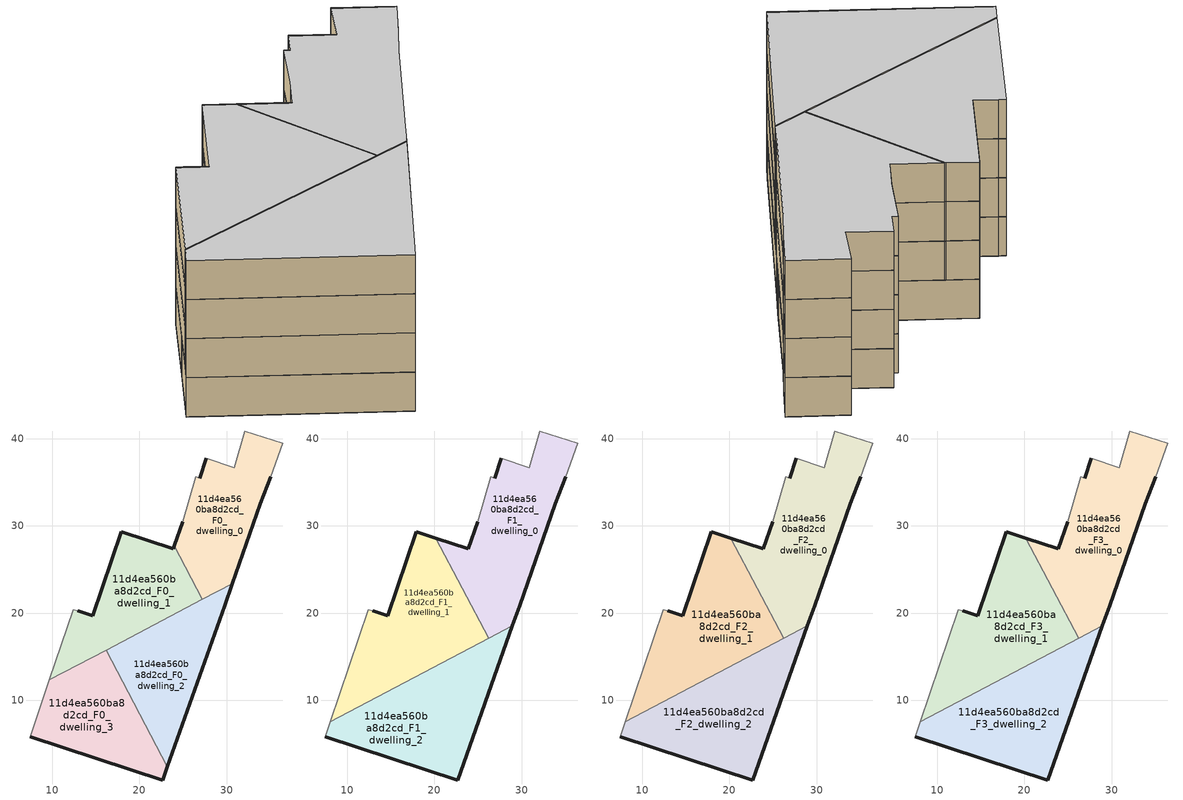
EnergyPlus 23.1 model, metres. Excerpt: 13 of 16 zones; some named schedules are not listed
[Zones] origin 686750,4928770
11d4ea560ba8d2cd_F0_dwelling_0
 floor ground (EU_floor_Construction): 30.68,23.39 33.89,32.55 35.06,35.64 36.47,39.49 32.07,40.88 30.86,36.69 27.66,37.75 26.92,35.48 26.49,35.62 24.97,30.47 24.01,27.73 27.24,21.58 z0
 wall outside (EU_wall_Construction): 26.92,35.48 27.66,37.75 / 35.06,35.64 33.89,32.55 30.68,23.39 / 24.01,27.73 24.97,30.47 z0:3
 wall adiabatic (EU_wall_Construction): 27.66,37.75 30.86,36.69 32.07,40.88 36.47,39.49 35.06,35.64 / 24.97,30.47 26.49,35.62 26.92,35.48 z0:3
 wall to 11d4ea560ba8d2cd_F0_dwelling_2 (EU_wall_Construction): 30.68,23.39 27.24,21.58 z0:3
 wall to 11d4ea560ba8d2cd_F0_dwelling_1 (EU_wall_Construction): 27.25,21.58 24.01,27.73 z0:3
11d4ea560ba8d2cd_F0_dwelling_1
 floor ground (EU_floor_Construction): 27.24,21.58 24.01,27.73 23.88,27.36 17.94,29.32 14.67,19.68 12.92,20.25 12.42,20.4 9.7,12.36 z0
 wall outside (EU_wall_Construction): 12.92,20.25 14.67,19.68 17.94,29.32 23.88,27.36 24.01,27.73 z0:3
 wall adiabatic (EU_wall_Construction): 9.7,12.36 12.42,20.4 12.92,20.25 z0:3
 wall to 11d4ea560ba8d2cd_F0_dwelling_3 (EU_wall_Construction): 16.19,15.77 9.7,12.36 z0:3
 wall to 11d4ea560ba8d2cd_F0_dwelling_2 (EU_wall_Construction): 27.25,21.58 16.19,15.77 z0:3
11d4ea560ba8d2cd_F0_dwelling_2
 floor ground (EU_floor_Construction): 23.22,2.4 29.79,20.86 30.68,23.39 16.19,15.77 z0
 wall outside (EU_wall_Construction): 30.68,23.39 29.79,20.86 23.22,2.4 z0:3
 wall to 11d4ea560ba8d2cd_F0_dwelling_3 (EU_wall_Construction): 23.22,2.4 16.19,15.77 z0:3
11d4ea560ba8d2cd_F0_dwelling_3
 floor ground (EU_floor_Construction): 22.67,0.87 23.22,2.4 16.19,15.77 9.7,12.36 7.48,5.8 z0
 wall outside (EU_wall_Construction): 23.22,2.4 22.67,0.87 7.48,5.8 z0:3
 wall adiabatic (EU_wall_Construction): 7.48,5.8 9.7,12.36 z0:3
 roof outside (EU_roof_Construction): 17.81,12.68 16.19,15.77 9.7,12.36 8.08,7.56 z3; 22.67,0.87 23.22,2.4 17.81,12.68 8.08,7.56 7.48,5.8 z3
11d4ea560ba8d2cd_F1_dwelling_0
 floor to 11d4ea560ba8d2cd_F0_dwelling_0 (EU_floor_Construction): 30.68,23.39 33.89,32.55 35.06,35.64 36.47,39.49 32.07,40.88 30.86,36.69 27.66,37.75 26.92,35.48 26.49,35.62 24.97,30.47 24.01,27.73 27.24,21.58 z3
 floor to 11d4ea560ba8d2cd_F0_dwelling_1 (EU_floor_Construction): 27.24,21.58 24.01,27.73 23.88,27.36 20.18,28.58 24.59,20.19 z3
 floor to 11d4ea560ba8d2cd_F0_dwelling_2 (EU_floor_Construction): 28.97,18.55 29.79,20.86 30.68,23.39 24.59,20.19 26.22,17.1 z3
 wall outside (EU_wall_Construction): 20.18,28.58 23.88,27.36 24.97,30.47 / 26.92,35.48 27.66,37.75 / 35.06,35.64 33.89,32.55 29.79,20.86 28.97,18.55 z3:6
 wall adiabatic (EU_wall_Construction): 24.97,30.47 26.49,35.62 26.92,35.48 / 27.66,37.75 30.86,36.69 32.07,40.88 36.47,39.49 35.06,35.64 z3:6
 wall to 11d4ea560ba8d2cd_F1_dwelling_1 (EU_wall_Construction): 26.22,17.1 20.18,28.58 z3:6
 wall to 11d4ea560ba8d2cd_F1_dwelling_2 (EU_wall_Construction): 28.97,18.55 26.22,17.1 z3:6
11d4ea560ba8d2cd_F1_dwelling_1
 floor outside (EU_floor_Construction): 17.81,12.68 16.19,15.77 9.7,12.36 8.08,7.56 z3
 floor to 11d4ea560ba8d2cd_F0_dwelling_1 (EU_floor_Construction): 24.59,20.19 20.18,28.58 17.94,29.32 14.67,19.68 16.19,15.77 z3; 16.19,15.77 14.67,19.68 12.92,20.25 12.42,20.4 9.7,12.36 z3
 floor to 11d4ea560ba8d2cd_F0_dwelling_2 (EU_floor_Construction): 26.22,17.1 24.59,20.19 16.19,15.77 17.81,12.68 z3
 wall outside (EU_wall_Construction): 12.92,20.25 14.67,19.68 17.94,29.32 20.18,28.58 z3:6
 wall adiabatic (EU_wall_Construction): 8.08,7.56 12.42,20.4 12.92,20.25 z3:6
 wall to 11d4ea560ba8d2cd_F1_dwelling_2 (EU_wall_Construction): 26.22,17.1 8.08,7.56 z3:6
11d4ea560ba8d2cd_F1_dwelling_2
 floor outside (EU_floor_Construction): 22.67,0.87 23.22,2.4 17.81,12.68 8.08,7.56 7.48,5.8 z3
 floor to 11d4ea560ba8d2cd_F0_dwelling_2 (EU_floor_Construction): 23.22,2.4 28.97,18.55 17.81,12.68 z3
 wall outside (EU_wall_Construction): 28.97,18.55 22.67,0.87 7.48,5.8 z3:6
 wall adiabatic (EU_wall_Construction): 7.48,5.8 8.08,7.56 z3:6
11d4ea560ba8d2cd_F2_dwelling_0
 floor to 11d4ea560ba8d2cd_F1_dwelling_0 (EU_floor_Construction): 28.97,18.55 29.79,20.86 33.89,32.55 35.06,35.64 36.47,39.49 32.07,40.88 30.86,36.69 27.66,37.75 26.92,35.48 26.49,35.62 24.97,30.47 23.88,27.36 20.18,28.58 26.22,17.1 z6
 wall outside (EU_wall_Construction): 20.18,28.58 23.88,27.36 24.97,30.47 / 26.92,35.48 27.66,37.75 / 35.06,35.64 33.89,32.55 29.79,20.86 28.97,18.55 z6:9
 wall adiabatic (EU_wall_Construction): 24.97,30.47 26.49,35.62 26.92,35.48 / 27.66,37.75 30.86,36.69 32.07,40.88 36.47,39.49 35.06,35.64 z6:9
 wall to 11d4ea560ba8d2cd_F2_dwelling_1 (EU_wall_Construction): 26.22,17.1 20.18,28.58 z6:9
 wall to 11d4ea560ba8d2cd_F2_dwelling_2 (EU_wall_Construction): 28.97,18.55 26.22,17.1 z6:9
11d4ea560ba8d2cd_F2_dwelling_1
 floor to 11d4ea560ba8d2cd_F1_dwelling_1 (EU_floor_Construction): 26.22,17.1 20.18,28.58 17.94,29.32 14.67,19.68 12.92,20.25 12.42,20.4 8.08,7.56 z6
 wall outside (EU_wall_Construction): 12.92,20.25 14.67,19.68 17.94,29.32 20.18,28.58 z6:9
 wall adiabatic (EU_wall_Construction): 8.08,7.56 12.42,20.4 12.92,20.25 z6:9
 wall to 11d4ea560ba8d2cd_F2_dwelling_2 (EU_wall_Construction): 26.22,17.1 8.08,7.56 z6:9
11d4ea560ba8d2cd_F2_dwelling_2
 floor to 11d4ea560ba8d2cd_F1_dwelling_2 (EU_floor_Construction): 22.67,0.87 28.97,18.55 8.08,7.56 7.48,5.8 z6
 wall outside (EU_wall_Construction): 28.97,18.55 22.67,0.87 7.48,5.8 z6:9
 wall adiabatic (EU_wall_Construction): 7.48,5.8 8.08,7.56 z6:9
11d4ea560ba8d2cd_F3_dwelling_0
 floor to 11d4ea560ba8d2cd_F2_dwelling_0 (EU_floor_Construction): 28.97,18.55 29.79,20.86 33.89,32.55 35.06,35.64 36.47,39.49 32.07,40.88 30.86,36.69 27.66,37.75 26.92,35.48 26.49,35.62 24.97,30.47 23.88,27.36 20.18,28.58 26.22,17.1 z9
 wall outside (EU_wall_Construction): 20.18,28.58 23.88,27.36 24.97,30.47 / 26.92,35.48 27.66,37.75 / 35.06,35.64 33.89,32.55 29.79,20.86 28.97,18.55 z9:12
 wall adiabatic (EU_wall_Construction): 24.97,30.47 26.49,35.62 26.92,35.48 / 27.66,37.75 30.86,36.69 32.07,40.88 36.47,39.49 35.06,35.64 z9:12
 wall to 11d4ea560ba8d2cd_F3_dwelling_1 (EU_wall_Construction): 26.22,17.1 20.18,28.58 z9:12
 wall to 11d4ea560ba8d2cd_F3_dwelling_2 (EU_wall_Construction): 28.97,18.55 26.22,17.1 z9:12
 ceiling to 11d4ea560ba8d2cd_F4_dwelling_0 (EU_floor_Construction): 36.47,39.49 35.06,35.64 33.89,32.55 29.79,20.86 28.97,18.55 26.22,17.1 20.18,28.58 23.88,27.36 24.97,30.47 26.49,35.62 26.92,35.48 27.66,37.75 30.86,36.69 32.07,40.88 z12
11d4ea560ba8d2cd_F3_dwelling_1
 floor to 11d4ea560ba8d2cd_F2_dwelling_1 (EU_floor_Construction): 26.22,17.1 20.18,28.58 17.94,29.32 14.67,19.68 12.92,20.25 12.42,20.4 8.08,7.56 z9
 wall outside (EU_wall_Construction): 12.92,20.25 14.67,19.68 17.94,29.32 20.18,28.58 z9:12
 wall adiabatic (EU_wall_Construction): 8.08,7.56 12.42,20.4 12.92,20.25 z9:12
 wall to 11d4ea560ba8d2cd_F3_dwelling_2 (EU_wall_Construction): 26.22,17.1 8.08,7.56 z9:12
 ceiling to 11d4ea560ba8d2cd_F4_dwelling_1 (EU_floor_Construction): 20.18,28.58 26.22,17.1 8.08,7.56 12.42,20.4 12.92,20.25 14.67,19.68 17.94,29.32 z12
11d4ea560ba8d2cd_F3_dwelling_2
 floor to 11d4ea560ba8d2cd_F2_dwelling_2 (EU_floor_Construction): 22.67,0.87 28.97,18.55 8.08,7.56 7.48,5.8 z9
 wall outside (EU_wall_Construction): 28.97,18.55 22.67,0.87 7.48,5.8 z9:12
 wall adiabatic (EU_wall_Construction): 7.48,5.8 8.08,7.56 z9:12
 ceiling to 11d4ea560ba8d2cd_F4_dwelling_2 (EU_floor_Construction): 28.97,18.55 22.67,0.87 7.48,5.8 8.08,7.56 z12
[Building]
EU S2 Campaign: North Axis=0; Terrain=City; Solar Distribution=FullExterior
[Site:Location]
Bologna: Latitude=44.5; Longitude=11.25; Time Zone=1; Elevation=37
[SizingPeriod:WeatherFileDays]
AnnualSizingPeriod: Begin Month=1; Begin Day of Month=1; End Month=12; End Day of Month=31; Day of Week for Start Day=Monday; Use Weather File Daylight Saving Period=No; Use Weather File Rain and Snow Indicators=No
[MATERIAL]
EU_InternalMass_Material: Roughness=MediumRough; Thickness=0.1; Conductivity=1; Density=1800; Specific Heat=900; Thermal Absorptance=0.9; Solar Absorptance=0.7; Visible Absorptance=0.7
[MATERIAL:NOMASS] Roughness=MediumRough; Thermal Absorptance=0.9; Solar Absorptance=0.7; Visible Absorptance=0.7
Name | Thermal Resistance
EU_wall_NoMass | 0.905828
EU_roof_NoMass | 0.37593
EU_floor_NoMass | 0.67114
[CONSTRUCTION]
EU_wall_Construction: EU_wall_NoMass
EU_roof_Construction: EU_roof_NoMass
EU_floor_Construction: EU_floor_NoMass
EU_InternalMass_Construction: EU_InternalMass_Material
[ZONE] Type=1; Multiplier=1; Ceiling Height=autocalculate; Floor Area=autocalculate; Part of Total Floor Area=Yes
Name | Volume
11d4ea560ba8d2cd_F0_dwelling_0 | 371.159
11d4ea560ba8d2cd_F1_dwelling_0 | 494.893
11d4ea560ba8d2cd_F2_dwelling_0; 11d4ea560ba8d2cd_F3_dwelling_0 | 494.9
11d4ea560ba8d2cd_F0_dwelling_1 | 371.161
11d4ea560ba8d2cd_F1_dwelling_1 | 494.859
11d4ea560ba8d2cd_F2_dwelling_1; 11d4ea560ba8d2cd_F3_dwelling_1 | 494.873
11d4ea560ba8d2cd_F0_dwelling_2 | 371.147
11d4ea560ba8d2cd_F1_dwelling_2 | 494.836
11d4ea560ba8d2cd_F2_dwelling_2; 11d4ea560ba8d2cd_F3_dwelling_2 | 494.854
11d4ea560ba8d2cd_F0_dwelling_3 | 371.123
[INTERNALMASS] Construction=EU_InternalMass_Construction
Name | Zone or ZoneList | Surface Area
11d4ea560ba8d2cd_F0_dwelling_0_EU_InternalMass | 11d4ea560ba8d2cd_F0_dwelling_0 | 123.721
11d4ea560ba8d2cd_F0_dwelling_1_EU_InternalMass | 11d4ea560ba8d2cd_F0_dwelling_1 | 123.721
11d4ea560ba8d2cd_F0_dwelling_2_EU_InternalMass | 11d4ea560ba8d2cd_F0_dwelling_2 | 123.717
11d4ea560ba8d2cd_F0_dwelling_3_EU_InternalMass | 11d4ea560ba8d2cd_F0_dwelling_3 | 123.709
11d4ea560ba8d2cd_F1_dwelling_0_EU_InternalMass | 11d4ea560ba8d2cd_F1_dwelling_0 | 164.97
11d4ea560ba8d2cd_F1_dwelling_1_EU_InternalMass | 11d4ea560ba8d2cd_F1_dwelling_1 | 164.957
11d4ea560ba8d2cd_F1_dwelling_2_EU_InternalMass | 11d4ea560ba8d2cd_F1_dwelling_2 | 164.951
11d4ea560ba8d2cd_F2_dwelling_0_EU_InternalMass | 11d4ea560ba8d2cd_F2_dwelling_0 | 164.97
11d4ea560ba8d2cd_F2_dwelling_1_EU_InternalMass | 11d4ea560ba8d2cd_F2_dwelling_1 | 164.957
11d4ea560ba8d2cd_F2_dwelling_2_EU_InternalMass | 11d4ea560ba8d2cd_F2_dwelling_2 | 164.951
11d4ea560ba8d2cd_F3_dwelling_0_EU_InternalMass | 11d4ea560ba8d2cd_F3_dwelling_0 | 164.97
11d4ea560ba8d2cd_F3_dwelling_1_EU_InternalMass | 11d4ea560ba8d2cd_F3_dwelling_1 | 164.957
11d4ea560ba8d2cd_F3_dwelling_2_EU_InternalMass | 11d4ea560ba8d2cd_F3_dwelling_2 | 164.951
[OTHEREQUIPMENT] Fuel Type=Electricity; Design Level Calculation Method=Watts/Area; Power per Zone Floor Area=1; Fraction Latent=0; Fraction Radiant=0; Fraction Lost=0; Carbon Dioxide Generation Rate=0; EndUse Subcategory=EU_Step8_InternalGains
Name | Zone or ZoneList or Space or SpaceList | Schedule
EU_Step8_InternalGain_11d4ea560ba8d2cd_F0_dwelling_0_f000 | 11d4ea560ba8d2cd_F0_dwelling_0 | EU_Step8_GainSchedule_11d4ea560ba8d2cd_F0_dwelling_0_f000
EU_Step8_InternalGain_11d4ea560ba8d2cd_F0_dwelling_1_f000 | 11d4ea560ba8d2cd_F0_dwelling_1 | EU_Step8_GainSchedule_11d4ea560ba8d2cd_F0_dwelling_1_f000
EU_Step8_InternalGain_11d4ea560ba8d2cd_F0_dwelling_2_f000 | 11d4ea560ba8d2cd_F0_dwelling_2 | EU_Step8_GainSchedule_11d4ea560ba8d2cd_F0_dwelling_2_f000
EU_Step8_InternalGain_11d4ea560ba8d2cd_F0_dwelling_3_f000 | 11d4ea560ba8d2cd_F0_dwelling_3 | EU_Step8_GainSchedule_11d4ea560ba8d2cd_F0_dwelling_3_f000
EU_Step8_InternalGain_11d4ea560ba8d2cd_F1_dwelling_0_f000 | 11d4ea560ba8d2cd_F1_dwelling_0 | EU_Step8_GainSchedule_11d4ea560ba8d2cd_F1_dwelling_0_f000
EU_Step8_InternalGain_11d4ea560ba8d2cd_F1_dwelling_1_f000 | 11d4ea560ba8d2cd_F1_dwelling_1 | EU_Step8_GainSchedule_11d4ea560ba8d2cd_F1_dwelling_1_f000
EU_Step8_InternalGain_11d4ea560ba8d2cd_F1_dwelling_2_f000 | 11d4ea560ba8d2cd_F1_dwelling_2 | EU_Step8_GainSchedule_11d4ea560ba8d2cd_F1_dwelling_2_f000
EU_Step8_InternalGain_11d4ea560ba8d2cd_F2_dwelling_0_f000 | 11d4ea560ba8d2cd_F2_dwelling_0 | EU_Step8_GainSchedule_11d4ea560ba8d2cd_F2_dwelling_0_f000
EU_Step8_InternalGain_11d4ea560ba8d2cd_F2_dwelling_1_f000 | 11d4ea560ba8d2cd_F2_dwelling_1 | EU_Step8_GainSchedule_11d4ea560ba8d2cd_F2_dwelling_1_f000
EU_Step8_InternalGain_11d4ea560ba8d2cd_F2_dwelling_2_f000 | 11d4ea560ba8d2cd_F2_dwelling_2 | EU_Step8_GainSchedule_11d4ea560ba8d2cd_F2_dwelling_2_f000
EU_Step8_InternalGain_11d4ea560ba8d2cd_F3_dwelling_0_f000 | 11d4ea560ba8d2cd_F3_dwelling_0 | EU_Step8_GainSchedule_11d4ea560ba8d2cd_F3_dwelling_0_f000
EU_Step8_InternalGain_11d4ea560ba8d2cd_F3_dwelling_1_f000 | 11d4ea560ba8d2cd_F3_dwelling_1 | EU_Step8_GainSchedule_11d4ea560ba8d2cd_F3_dwelling_1_f000
EU_Step8_InternalGain_11d4ea560ba8d2cd_F3_dwelling_2_f000 | 11d4ea560ba8d2cd_F3_dwelling_2 | EU_Step8_GainSchedule_11d4ea560ba8d2cd_F3_dwelling_2_f000
[ZONEVENTILATION:DESIGNFLOWRATE] Schedule=EU_AlwaysOn; Design Flow Rate Calculation Method=AirChanges/Hour; Air Changes per Hour=0.73129; Ventilation Type=Natural; Fan Pressure Rise=0; Fan Total Efficiency=1; Constant Term Coefficient=1; Temperature Term Coefficient=0; Velocity Term Coefficient=0; Velocity Squared Term Coefficient=0; Minimum Indoor Temperature=-100; Maximum Indoor Temperature=100; Delta Temperature=-100; Minimum Outdoor Temperature=-100; Maximum Outdoor Temperature=100; Maximum Wind Speed=40
Name | Zone or ZoneList or Space or SpaceList
EU_ConstantAir_11d4ea560ba8d2cd_F0_dwelling_0 | 11d4ea560ba8d2cd_F0_dwelling_0
EU_ConstantAir_11d4ea560ba8d2cd_F0_dwelling_1 | 11d4ea560ba8d2cd_F0_dwelling_1
EU_ConstantAir_11d4ea560ba8d2cd_F0_dwelling_2 | 11d4ea560ba8d2cd_F0_dwelling_2
EU_ConstantAir_11d4ea560ba8d2cd_F0_dwelling_3 | 11d4ea560ba8d2cd_F0_dwelling_3
EU_ConstantAir_11d4ea560ba8d2cd_F1_dwelling_0 | 11d4ea560ba8d2cd_F1_dwelling_0
EU_ConstantAir_11d4ea560ba8d2cd_F1_dwelling_1 | 11d4ea560ba8d2cd_F1_dwelling_1
EU_ConstantAir_11d4ea560ba8d2cd_F1_dwelling_2 | 11d4ea560ba8d2cd_F1_dwelling_2
EU_ConstantAir_11d4ea560ba8d2cd_F2_dwelling_0 | 11d4ea560ba8d2cd_F2_dwelling_0
EU_ConstantAir_11d4ea560ba8d2cd_F2_dwelling_1 | 11d4ea560ba8d2cd_F2_dwelling_1
EU_ConstantAir_11d4ea560ba8d2cd_F2_dwelling_2 | 11d4ea560ba8d2cd_F2_dwelling_2
EU_ConstantAir_11d4ea560ba8d2cd_F3_dwelling_0 | 11d4ea560ba8d2cd_F3_dwelling_0
EU_ConstantAir_11d4ea560ba8d2cd_F3_dwelling_1 | 11d4ea560ba8d2cd_F3_dwelling_1
EU_ConstantAir_11d4ea560ba8d2cd_F3_dwelling_2 | 11d4ea560ba8d2cd_F3_dwelling_2
[HVACTEMPLATE:THERMOSTAT] Constant Heating Setpoint=20; Constant Cooling Setpoint=50
EU_HeatOnly_11d4ea560ba8d2cd_F0_dwelling_0; EU_HeatOnly_11d4ea560ba8d2cd_F0_dwelling_1; EU_HeatOnly_11d4ea560ba8d2cd_F0_dwelling_2; EU_HeatOnly_11d4ea560ba8d2cd_F0_dwelling_3; EU_HeatOnly_11d4ea560ba8d2cd_F1_dwelling_0; EU_HeatOnly_11d4ea560ba8d2cd_F1_dwelling_1; EU_HeatOnly_11d4ea560ba8d2cd_F1_dwelling_2; EU_HeatOnly_11d4ea560ba8d2cd_F2_dwelling_0; EU_HeatOnly_11d4ea560ba8d2cd_F2_dwelling_1; EU_HeatOnly_11d4ea560ba8d2cd_F2_dwelling_2; EU_HeatOnly_11d4ea560ba8d2cd_F3_dwelling_0; EU_HeatOnly_11d4ea560ba8d2cd_F3_dwelling_1; EU_HeatOnly_11d4ea560ba8d2cd_F3_dwelling_2; EU_HeatOnly_11d4ea560ba8d2cd_F4_dwelling_0; EU_HeatOnly_11d4ea560ba8d2cd_F4_dwelling_1; EU_HeatOnly_11d4ea560ba8d2cd_F4_dwelling_2
[HVACTEMPLATE:ZONE:IDEALLOADSAIRSYSTEM] System Availability Schedule=EU_AlwaysOn; Maximum Heating Supply Air Temperature=50; Minimum Cooling Supply Air Temperature=13; Maximum Heating Supply Air Humidity Ratio=0.0156; Minimum Cooling Supply Air Humidity Ratio=0.0077; Heating Limit=NoLimit; Cooling Limit=NoLimit; Heating Availability Schedule=EU_AlwaysOn; Cooling Availability Schedule=EU_CoolingOff; Dehumidification Control Type=ConstantSensibleHeatRatio; Cooling Sensible Heat Ratio=0.7; Dehumidification Setpoint=60; Humidification Control Type=None; Humidification Setpoint=30; Outdoor Air Method=None; Outdoor Air Flow Rate per Person=0.00944; Outdoor Air Flow Rate per Zone Floor Area=0; Outdoor Air Flow Rate per Zone=0; Demand Controlled Ventilation Type=None; Outdoor Air Economizer Type=NoEconomizer; Heat Recovery Type=None; Sensible Heat Recovery Effectiveness=0.7; Latent Heat Recovery Effectiveness=0.65
Name | Template Thermostat
11d4ea560ba8d2cd_F0_dwelling_0 | EU_HeatOnly_11d4ea560ba8d2cd_F0_dwelling_0
11d4ea560ba8d2cd_F0_dwelling_1 | EU_HeatOnly_11d4ea560ba8d2cd_F0_dwelling_1
11d4ea560ba8d2cd_F0_dwelling_2 | EU_HeatOnly_11d4ea560ba8d2cd_F0_dwelling_2
11d4ea560ba8d2cd_F0_dwelling_3 | EU_HeatOnly_11d4ea560ba8d2cd_F0_dwelling_3
11d4ea560ba8d2cd_F1_dwelling_0 | EU_HeatOnly_11d4ea560ba8d2cd_F1_dwelling_0
11d4ea560ba8d2cd_F1_dwelling_1 | EU_HeatOnly_11d4ea560ba8d2cd_F1_dwelling_1
11d4ea560ba8d2cd_F1_dwelling_2 | EU_HeatOnly_11d4ea560ba8d2cd_F1_dwelling_2
11d4ea560ba8d2cd_F2_dwelling_0 | EU_HeatOnly_11d4ea560ba8d2cd_F2_dwelling_0
11d4ea560ba8d2cd_F2_dwelling_1 | EU_HeatOnly_11d4ea560ba8d2cd_F2_dwelling_1
11d4ea560ba8d2cd_F2_dwelling_2 | EU_HeatOnly_11d4ea560ba8d2cd_F2_dwelling_2
11d4ea560ba8d2cd_F3_dwelling_0 | EU_HeatOnly_11d4ea560ba8d2cd_F3_dwelling_0
11d4ea560ba8d2cd_F3_dwelling_1 | EU_HeatOnly_11d4ea560ba8d2cd_F3_dwelling_1
11d4ea560ba8d2cd_F3_dwelling_2 | EU_HeatOnly_11d4ea560ba8d2cd_F3_dwelling_2
[SIZING:ZONE] Zone Cooling Design Supply Air Temperature Input Method=SupplyAirTemperature; Zone Cooling Design Supply Air Temperature=13; Zone Heating Design Supply Air Temperature Input Method=SupplyAirTemperature; Zone Heating Design Supply Air Temperature=50; Zone Cooling Design Supply Air Humidity Ratio=0.008; Zone Heating Design Supply Air Humidity Ratio=0.008; Cooling Design Air Flow Method=DesignDay; Cooling Design Air Flow Rate=0; Cooling Minimum Air Flow per Zone Floor Area=0.000762; Cooling Minimum Air Flow=0; Cooling Minimum Air Flow Fraction=0.2; Heating Design Air Flow Method=DesignDay; Heating Design Air Flow Rate=0; Heating Maximum Air Flow per Zone Floor Area=0.002032; Heating Maximum Air Flow=0.141576; Heating Maximum Air Flow Fraction=0.3; Account for Dedicated Outdoor Air System=No; Dedicated Outdoor Air System Control Strategy=NeutralSupplyAir; Dedicated Outdoor Air Low Setpoint Temperature for Design=autosize; Dedicated Outdoor Air High Setpoint Temperature for Design=autosize; Zone Load Sizing Method=Sensible Load Only No Latent Load; Zone Latent Cooling Design Supply Air Humidity Ratio Input Method=HumidityRatioDifference; Zone Cooling Design Supply Air Humidity Ratio Difference=0.005; Zone Latent Heating Design Supply Air Humidity Ratio Input Method=HumidityRatioDifference; Zone Humidification Design Supply Air Humidity Ratio Difference=0.005
11d4ea560ba8d2cd_F0_dwelling_0; 11d4ea560ba8d2cd_F0_dwelling_1; 11d4ea560ba8d2cd_F0_dwelling_2; 11d4ea560ba8d2cd_F0_dwelling_3; 11d4ea560ba8d2cd_F1_dwelling_0; 11d4ea560ba8d2cd_F1_dwelling_1; 11d4ea560ba8d2cd_F1_dwelling_2; 11d4ea560ba8d2cd_F2_dwelling_0; 11d4ea560ba8d2cd_F2_dwelling_1; 11d4ea560ba8d2cd_F2_dwelling_2; 11d4ea560ba8d2cd_F3_dwelling_0; 11d4ea560ba8d2cd_F3_dwelling_1; 11d4ea560ba8d2cd_F3_dwelling_2
